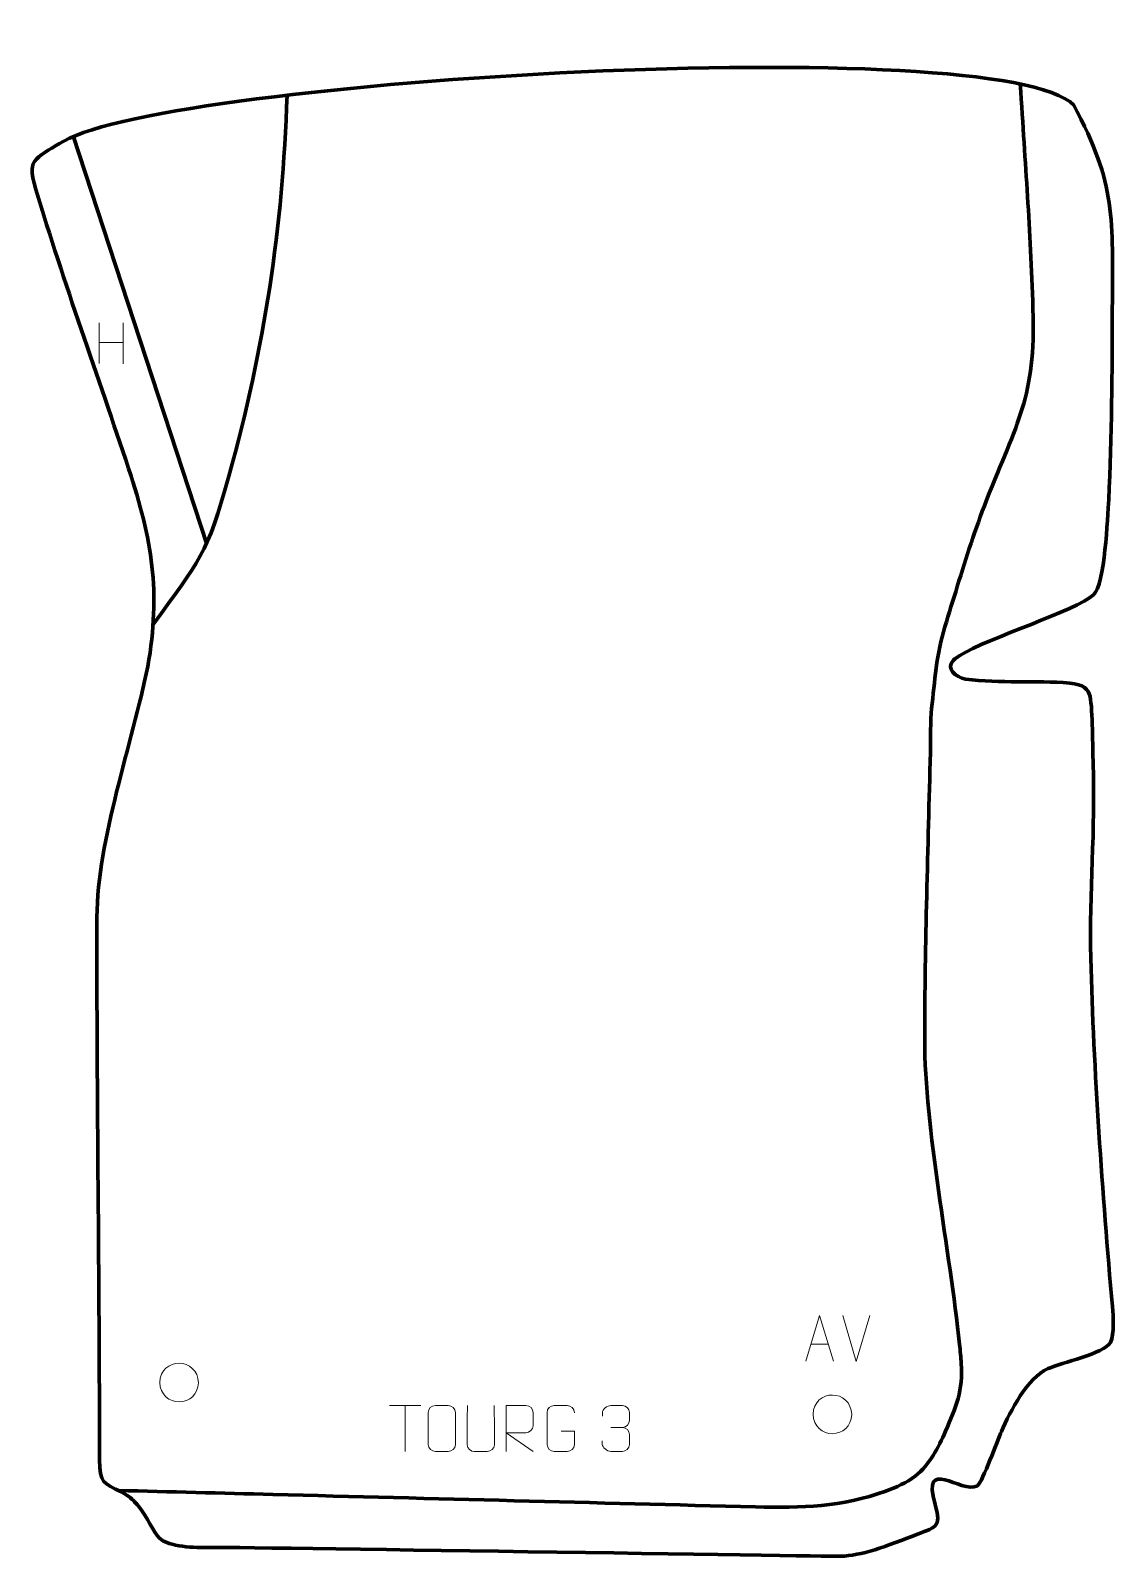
# Model space of a CAD drawing. Header units: millimetres. Extents: x -306 to 285, y -384 to 445.
import ezdxf

# ---------------------------------------------------------------- set-up
doc = ezdxf.new("R2010")
doc.units = ezdxf.units.MM
doc.header["$MEASUREMENT"] = 0
for name, color, linetype in [('layer 1', 7, 'Continuous'), ('layer 2', 7, 'Continuous'), ('layer 3', 7, 'Continuous')]:
    doc.layers.add(name, color=color, linetype=linetype)

msp = doc.modelspace()

# ---------------------------------------------------------------- linework, layer by layer
at = {"layer": 'layer 1', "color": 250, "lineweight": 9}
for points in [[(-268.2927, 286.5207), (-268.2927, 286.5207), (-268.2927, 264.328), (-268.2927, 264.328)], [(-255.177, 286.5207), (-255.177, 286.5207), (-255.177, 264.1704), (-255.177, 264.1704)], [(-268.2752, 275.8783), (-268.2752, 275.8783), (-255.177, 275.8783), (-255.177, 275.8783)]]:
    msp.add_open_spline(points, degree=3, dxfattribs=at)
for points in [[(-235.2905, -289.4402), (-235.2198, -282.7998), (-229.9458, -278.9538), (-224.7905, -279.0508), (-224.7905, -279.0508), (-219.6352, -278.9538), (-214.3612, -283.0172), (-214.2905, -289.6576), (-214.2905, -289.6576), (-214.6607, -295.9869), (-219.1026, -300.0176), (-224.7905, -300.047), (-224.7905, -300.047), (-229.9458, -300.144), (-235.2198, -296.0806), (-235.2905, -289.4402)], [(119.913, -306.7085), (119.9837, -300.0681), (125.2577, -296.2221), (130.413, -296.3191), (130.413, -296.3191), (135.5683, -296.2221), (140.8423, -300.2855), (140.913, -306.9259), (140.913, -306.9259), (140.5428, -313.2552), (136.1009, -317.2859), (130.413, -317.3153), (130.413, -317.3153), (125.2577, -317.4123), (119.9837, -313.3489), (119.913, -306.7085)]]:
    msp.add_open_spline(points, degree=3, knots=[0, 0, 0, 0, 0.2, 0.2, 0.2, 0.2, 0.4, 0.4, 0.4, 0.4, 0.6, 0.6, 0.6, 0.6, 1, 1, 1, 1], dxfattribs=at)
at = {"layer": 'layer 2', "color": 142, "lineweight": 158}
for points, knots in [([(232.5642, 416.3254), (235.4703, 371.2144), (238.0073, 339.0237), (239.4819, 294.0838), (239.4819, 294.0838), (241.0683, 245.7347), (230.7968, 232.6806), (214.2352, 190.0598), (214.2352, 190.0598), (207.9585, 173.9068), (203.3324, 159.5739), (198.3315, 143.1438), (198.3315, 143.1438), (193.719, 127.9897), (188.8535, 114.68), (186.8852, 98.8728), (186.8852, 98.8728), (185.9747, 91.5604), (185.2, 84.227), (184.3769, 76.9039), (184.3769, 76.9039), (183.6473, 70.4454), (183.8564, 59.9011), (183.6904, 52.9948), (183.6904, 52.9948), (182.4404, 1.0121), (180.686, -50.9327), (180.616, -102.9383), (180.616, -102.9383), (180.5691, -151.0171), (194.3358, -218.336), (199.5686, -268.8079), (199.5686, -268.8079), (199.9228, -272.2827), (200.2414, -275.7491), (200.5314, -279.2298), (200.5314, -279.2298), (201.6855, -293.4372), (197.4592, -303.1878), (191.9554, -315.9701), (191.9554, -315.9701), (188.0248, -325.0985), (183.3352, -334.0168), (175.4772, -340.355), (175.4772, -340.355), (170.7168, -343.9788), (165.1389, -346.4597), (159.5333, -348.4785), (159.5333, -348.4785), (135.2085, -357.2384), (114.03, -357.7292), (88.6307, -357.1419), (88.6307, -357.1419), (1.1602, -354.8809), (-86.3103, -352.6237), (-173.7808, -350.3645), (-173.7808, -350.3645), (-201.7714, -349.6416), (-229.7619, -348.919), (-257.7525, -348.1957)], [0, 0, 0, 0, 0.0625, 0.0625, 0.0625, 0.0625, 0.125, 0.125, 0.125, 0.125, 0.1875, 0.1875, 0.1875, 0.1875, 0.25, 0.25, 0.25, 0.25, 0.3125, 0.3125, 0.3125, 0.3125, 0.375, 0.375, 0.375, 0.375, 0.4375, 0.4375, 0.4375, 0.4375, 0.5, 0.5, 0.5, 0.5, 0.5625, 0.5625, 0.5625, 0.5625, 0.625, 0.625, 0.625, 0.625, 0.6875, 0.6875, 0.6875, 0.6875, 0.75, 0.75, 0.75, 0.75, 0.8125, 0.8125, 0.8125, 0.8125, 0.875, 0.875, 0.875, 0.875, 1, 1, 1, 1]), ([(-238.976, 122.6045), (-213.6252, 157.2399), (-209.6092, 160.2331), (-197.7314, 203.2068), (-197.7314, 203.2068), (-178.3155, 273.4527), (-168.5336, 337.7279), (-166.0864, 410.2639)], [0, 0, 0, 0, 0.33333333, 0.33333333, 0.33333333, 0.33333333, 1, 1, 1, 1])]:
    msp.add_open_spline(points, degree=3, knots=knots, dxfattribs=at)
msp.add_open_spline([(-209.6442, 166.1523), (-209.6442, 166.1523), (-282.3448, 388.1365), (-282.3448, 388.1365)], degree=3, dxfattribs=at)
at = {"layer": 'layer 2', "color": 250, "lineweight": 9}
for points, knots in [([(116.0439, -277.9894), (116.0439, -277.9894), (123.4149, -253.0359), (123.4149, -253.0359), (123.4149, -253.0359), (123.4149, -253.0359), (130.9848, -277.9894), (130.9848, -277.9894)], [0, 0, 0, 0, 0.33333333, 0.33333333, 0.33333333, 0.33333333, 1, 1, 1, 1]), ([(-85.4462, -302.0368), (-83.1205, -302.0368), (-80.7944, -302.0368), (-78.4683, -302.0368), (-78.4683, -302.0368), (-76.5217, -302.0012), (-74.5303, -303.4928), (-74.5036, -305.9304), (-74.5036, -305.9304), (-74.504, -311.6773), (-74.504, -317.4246), (-74.5036, -323.1723), (-74.5036, -323.1723), (-74.6434, -325.4957), (-76.3206, -326.9753), (-78.4683, -326.9861), (-78.4683, -326.9861), (-80.8002, -326.9857), (-83.1321, -326.9857), (-85.4636, -326.9861), (-85.4636, -326.9861), (-87.3886, -327.0915), (-89.3607, -325.207), (-89.3495, -323.1897), (-89.3495, -323.1897), (-89.3492, -317.4196), (-89.3492, -311.6499), (-89.3495, -305.8806), (-89.3495, -305.8806), (-89.3453, -303.7425), (-87.5986, -302.0233), (-85.4462, -302.0368)], [0, 0, 0, 0, 0.11111111, 0.11111111, 0.11111111, 0.11111111, 0.22222222, 0.22222222, 0.22222222, 0.22222222, 0.33333333, 0.33333333, 0.33333333, 0.33333333, 0.44444444, 0.44444444, 0.44444444, 0.44444444, 0.55555556, 0.55555556, 0.55555556, 0.55555556, 0.66666667, 0.66666667, 0.66666667, 0.66666667, 0.77777778, 0.77777778, 0.77777778, 0.77777778, 1, 1, 1, 1]), ([(-53.4208, -302.0326), (-53.4212, -307.5721), (-53.3254, -317.7739), (-53.325, -323.3143), (-53.325, -323.3143), (-53.4648, -325.5538), (-55.142, -326.98), (-57.2897, -326.9905), (-57.2897, -326.9905), (-59.6216, -326.9901), (-61.9535, -326.9901), (-64.285, -326.9905), (-64.285, -326.9905), (-66.21, -327.092), (-68.1821, -325.2755), (-68.1709, -323.331), (-68.1709, -323.331), (-68.1706, -317.7691), (-68.0752, -307.5937), (-68.0756, -302.0326)], [0, 0, 0, 0, 0.16666667, 0.16666667, 0.16666667, 0.16666667, 0.33333333, 0.33333333, 0.33333333, 0.33333333, 0.5, 0.5, 0.5, 0.5, 0.66666667, 0.66666667, 0.66666667, 0.66666667, 1, 1, 1, 1]), ([(-47.0182, -326.9863), (-47.0182, -326.9863), (-47.0182, -302.0328), (-47.0182, -302.0328), (-47.0182, -302.0328), (-43.4234, -302.0328), (-39.8279, -302.0328), (-36.2327, -302.0328), (-36.2327, -302.0328), (-33.9074, -302.0705), (-32.3501, -303.5605), (-32.3542, -305.9269), (-32.3542, -305.9269), (-32.3546, -307.9624), (-32.3546, -311.0218), (-32.3542, -313.0578), (-32.3542, -313.0578), (-32.3607, -314.9333), (-34.173, -316.8751), (-36.1825, -316.8942), (-36.1825, -316.8942), (-36.1825, -316.8942), (-47.0182, -316.8942), (-47.0182, -316.8942), (-47.0182, -316.8942), (-47.0182, -316.8942), (-32.3635, -326.9863), (-32.3635, -326.9863)], [0, 0, 0, 0, 0.125, 0.125, 0.125, 0.125, 0.25, 0.25, 0.25, 0.25, 0.375, 0.375, 0.375, 0.375, 0.5, 0.5, 0.5, 0.5, 0.625, 0.625, 0.625, 0.625, 0.75, 0.75, 0.75, 0.75, 1, 1, 1, 1]), ([(-17.0488, -316.0039), (-17.0488, -316.0039), (-9.8807, -316.0039), (-9.8807, -316.0039), (-9.8807, -316.0039), (-9.8807, -316.0039), (-9.8807, -323.172), (-9.8807, -323.172), (-9.8807, -323.172), (-10.0204, -325.4954), (-11.6976, -326.975), (-13.8454, -326.9858), (-13.8454, -326.9858), (-16.1772, -326.9854), (-18.5092, -326.9854), (-20.8407, -326.9858), (-20.8407, -326.9858), (-22.7656, -327.0912), (-24.7378, -325.2067), (-24.7266, -323.1894), (-24.7266, -323.1894), (-24.7262, -317.4193), (-24.7262, -311.6496), (-24.7266, -305.8803), (-24.7266, -305.8803), (-24.7224, -303.7422), (-22.9756, -302.023), (-20.8233, -302.0364), (-20.8233, -302.0364), (-18.4976, -302.0364), (-16.1715, -302.0364), (-13.8454, -302.0364), (-13.8454, -302.0364), (-11.8987, -302.001), (-9.9073, -303.4925), (-9.8807, -305.9302)], [0, 0, 0, 0, 0.1, 0.1, 0.1, 0.1, 0.2, 0.2, 0.2, 0.2, 0.3, 0.3, 0.3, 0.3, 0.4, 0.4, 0.4, 0.4, 0.5, 0.5, 0.5, 0.5, 0.6, 0.6, 0.6, 0.6, 0.7, 0.7, 0.7, 0.7, 0.8, 0.8, 0.8, 0.8, 1, 1, 1, 1]), ([(5.3317, -307.7204), (5.3317, -307.7204), (5.3317, -305.8632), (5.3317, -305.8632), (5.3317, -305.8632), (5.3174, -304.1213), (7.9819, -302.0032), (10.041, -302.0259), (10.041, -302.0259), (12.1051, -302.0259), (14.1691, -302.0259), (16.2328, -302.0259), (16.2328, -302.0259), (18.4273, -302.0171), (20.0256, -303.8639), (20.07, -305.776), (20.07, -305.776), (20.0696, -307.2111), (20.0696, -308.6462), (20.07, -310.0817), (20.07, -310.0817), (20.0214, -311.7352), (18.4188, -313.9652), (16.2205, -313.9552), (16.2205, -313.9552), (18.4242, -313.9664), (20.0322, -315.7696), (20.0862, -317.8291), (20.0862, -317.8291), (20.0858, -319.6138), (20.0858, -321.3985), (20.0862, -323.1836), (20.0862, -323.1836), (20.0963, -325.245), (18.0414, -327.0081), (16.2205, -327), (16.2205, -327), (14.1552, -326.9997), (12.09, -326.9997), (10.0244, -327), (10.0244, -327), (7.8558, -326.9885), (5.3248, -324.5883), (5.3062, -323.1265), (5.3062, -323.1265), (5.3062, -323.1265), (5.3062, -321.2179), (5.3062, -321.2179)], [0, 0, 0, 0, 0.07692308, 0.07692308, 0.07692308, 0.07692308, 0.15384615, 0.15384615, 0.15384615, 0.15384615, 0.23076923, 0.23076923, 0.23076923, 0.23076923, 0.30769231, 0.30769231, 0.30769231, 0.30769231, 0.38461538, 0.38461538, 0.38461538, 0.38461538, 0.46153846, 0.46153846, 0.46153846, 0.46153846, 0.53846154, 0.53846154, 0.53846154, 0.53846154, 0.61538462, 0.61538462, 0.61538462, 0.61538462, 0.69230769, 0.69230769, 0.69230769, 0.69230769, 0.76923077, 0.76923077, 0.76923077, 0.76923077, 0.84615385, 0.84615385, 0.84615385, 0.84615385, 1, 1, 1, 1])]:
    msp.add_open_spline(points, degree=3, knots=knots, dxfattribs=at)
for points in [[(143.4034, -277.9967), (143.4034, -277.9967), (136.0816, -253.0431), (136.0816, -253.0431)], [(150.7253, -253.0431), (150.7253, -253.0431), (143.4035, -277.9967), (143.4035, -277.9967)], [(118.7665, -268.74), (118.7665, -268.74), (128.2622, -268.74), (128.2622, -268.74)], [(-110.4202, -302.06), (-110.4202, -302.06), (-93.433, -302.06), (-93.433, -302.06)], [(-101.9264, -326.99), (-101.9264, -326.99), (-101.9264, -302.0365), (-101.9264, -302.0365)], [(10.0414, -313.9656), (10.0414, -313.9656), (16.2378, -313.9656), (16.2378, -313.9656)]]:
    msp.add_open_spline(points, degree=3, dxfattribs=at)
at = {"layer": 'layer 3', "color": 242, "lineweight": 158}
msp.add_open_spline([(132.6665, -383.9761), (144.1395, -384.0664), (155.9049, -380.0903), (174.4851, -372.792), (174.4851, -372.792), (186.5746, -368.0425), (189.9403, -368.8253), (186.3519, -355.8262), (186.3519, -355.8262), (178.5272, -328.9983), (200.5058, -350.2246), (209.2809, -345.6757), (209.2809, -345.6757), (212.3128, -342.8647), (220.1083, -321.2143), (222.3635, -316.1048), (222.3635, -316.1048), (227.2599, -305.0114), (236.2221, -286.9954), (247.8094, -281.9145), (247.8094, -281.9145), (254.9962, -278.7631), (278.1692, -273.7158), (281.7126, -267.7711), (281.7126, -267.7711), (283.7722, -262.675), (283.2558, -253.8561), (282.744, -248.2448), (282.744, -248.2448), (277.1724, -187.1649), (272.53, -119.626), (270.8978, -58.7641), (270.8978, -58.7641), (270.0936, -23.4641), (273.4981, 11.5718), (272.2116, 46.8232), (272.2116, 46.8232), (271.8932, 55.5488), (272.1248, 75.7691), (270.5192, 83.3492), (270.5192, 83.3492), (269.6456, 87.4731), (267.089, 89.943), (259.5066, 90.6379), (259.5066, 90.6379), (240.6088, 92.3699), (222.0085, 90.2942), (202.7557, 92.8485), (202.7557, 92.8485), (197.6085, 93.822), (191.7439, 98.5509), (196.2782, 103.1026), (196.2782, 103.1026), (197.4165, 104.1555), (198.3222, 104.8142), (199.6409, 105.6398), (199.6409, 105.6398), (215.2664, 115.4237), (263.2296, 130.1194), (272.386, 138.6208), (272.386, 138.6208), (278.6494, 144.436), (280.0079, 180.6509), (280.6807, 190.5067), (280.6807, 190.5067), (282.4748, 224.5218), (282.4848, 259.9781), (282.6404, 294.0999), (282.6404, 294.0999), (282.8354, 343.676), (284.916, 361.1481), (261.6721, 404.8915), (261.6721, 404.8915), (221.2357, 445.4026), (-228.9142, 418.9048), (-287.4819, 385.2792), (-287.4819, 385.2792), (-293.8685, 381.6125), (-298.8741, 379.0106), (-302.4309, 375.4046), (-302.4309, 375.4046), (-305.4419, 372.3519), (-305.614, 368.9976), (-302.6561, 359.0631), (-302.6561, 359.0631), (-287.5546, 308.3444), (-268.9309, 257.6665), (-252.2981, 207.3003), (-252.2981, 207.3003), (-239.3883, 168.1395), (-234.739, 140.835), (-241.8295, 99.6263), (-241.8295, 99.6263), (-250.4537, 57.7417), (-269.1487, 5.6771), (-269.5458, -36.6082), (-269.5458, -36.6082), (-269.6066, -134.8465), (-268.1772, -233.1812), (-268.0468, -331.4518), (-268.0468, -331.4518), (-267.8653, -344.5048), (-266.4782, -343.789), (-255.7905, -349.17), (-255.7905, -349.17), (-255.7905, -349.17), (-252.9792, -350.855), (-252.9792, -350.855), (-252.9792, -350.855), (-252.9792, -350.855), (-252.1106, -351.4748), (-252.1106, -351.4748), (-252.1106, -351.4748), (-249.6527, -353.5487), (-248.1953, -355.014), (-246.214, -357.5649), (-246.214, -357.5649), (-242.5586, -362.2709), (-238.6971, -370.8867), (-235.5853, -373.9799), (-235.5853, -373.9799), (-230.506, -379.0289), (-215.7848, -379.3494), (-208.5482, -379.1283), (-208.5482, -379.1283), (-201.3116, -378.9072), (132.6665, -383.9761), (132.6665, -383.9761)], degree=3, knots=[0, 0, 0, 0, 0.03030303, 0.03030303, 0.03030303, 0.03030303, 0.06060606, 0.06060606, 0.06060606, 0.06060606, 0.09090909, 0.09090909, 0.09090909, 0.09090909, 0.12121212, 0.12121212, 0.12121212, 0.12121212, 0.15151515, 0.15151515, 0.15151515, 0.15151515, 0.18181818, 0.18181818, 0.18181818, 0.18181818, 0.21212121, 0.21212121, 0.21212121, 0.21212121, 0.24242424, 0.24242424, 0.24242424, 0.24242424, 0.27272727, 0.27272727, 0.27272727, 0.27272727, 0.3030303, 0.3030303, 0.3030303, 0.3030303, 0.33333333, 0.33333333, 0.33333333, 0.33333333, 0.36363636, 0.36363636, 0.36363636, 0.36363636, 0.39393939, 0.39393939, 0.39393939, 0.39393939, 0.42424242, 0.42424242, 0.42424242, 0.42424242, 0.45454545, 0.45454545, 0.45454545, 0.45454545, 0.48484848, 0.48484848, 0.48484848, 0.48484848, 0.51515152, 0.51515152, 0.51515152, 0.51515152, 0.54545455, 0.54545455, 0.54545455, 0.54545455, 0.57575758, 0.57575758, 0.57575758, 0.57575758, 0.60606061, 0.60606061, 0.60606061, 0.60606061, 0.63636364, 0.63636364, 0.63636364, 0.63636364, 0.66666667, 0.66666667, 0.66666667, 0.66666667, 0.6969697, 0.6969697, 0.6969697, 0.6969697, 0.72727273, 0.72727273, 0.72727273, 0.72727273, 0.75757576, 0.75757576, 0.75757576, 0.75757576, 0.78787879, 0.78787879, 0.78787879, 0.78787879, 0.81818182, 0.81818182, 0.81818182, 0.81818182, 0.84848485, 0.84848485, 0.84848485, 0.84848485, 0.87878788, 0.87878788, 0.87878788, 0.87878788, 0.90909091, 0.90909091, 0.90909091, 0.90909091, 0.93939394, 0.93939394, 0.93939394, 0.93939394, 1, 1, 1, 1], dxfattribs=at)

doc.saveas('drawing.dxf')
